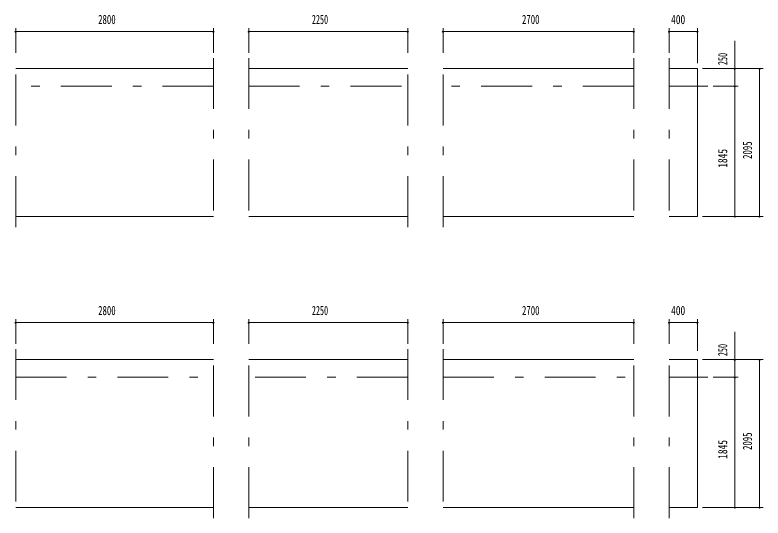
# Model space of a CAD drawing. Units: millimetres, scale not verified. Extents: x -25407 to 25413, y -10500 to 10500.
# Drawn here: x -16424 to -5834, y -7705 to -575 of the extents above; entities that cross this region are included whole.
import ezdxf
from ezdxf.enums import TextEntityAlignment as Align

# ---------------------------------------------------------------- set-up
doc = ezdxf.new("R2010")
doc.units = ezdxf.units.MM
doc.header["$LTSCALE"] = 60
doc.linetypes.add('USER3', pattern=[24, 12, -5, 2, -5])
for name, color, linetype, lineweight in [('0-2_1-05BOLD', 7, 'Continuous', 18), ('0-3_1-25CENTER', 3, 'USER3', 18), ('0-5_1-55DIM', 3, 'Continuous', 18)]:
    doc.layers.add(name, color=color, linetype=linetype, lineweight=lineweight)
doc.styles.add('ＭＳ ゴシック', font='')
doc.styles.get('ＭＳ ゴシック').set_extended_font_data('MS Gothic')

msp = doc.modelspace()

# ---------------------------------------------------------------- linework, layer by layer
at = {"layer": '0-2_1-05BOLD'}
for p, q in [((-16414.14, -1335.33), (-13614.14, -1335.33)), ((-10864.14, -1335.33), (-13114.14, -1335.33)), ((-10364.14, -1335.33), (-7664.14, -1335.33)), ((-13614.14, -3430.33), (-16414.14, -3430.33)), ((-13114.14, -3430.33), (-10864.14, -3430.33)), ((-7664.14, -3430.33), (-10364.14, -3430.33)), ((-7164.14, -3430.33), (-6764.14, -3430.33)), ((-13614.14, -5460.33), (-16414.14, -5460.33)), ((-13114.14, -5460.33), (-10864.14, -5460.33)), ((-7664.14, -5460.33), (-10364.14, -5460.33)), ((-7164.14, -5460.33), (-6764.14, -5460.33)), ((-16414.14, -7555.33), (-13614.14, -7555.33)), ((-10864.14, -7555.33), (-13114.14, -7555.33)), ((-10364.14, -7555.33), (-7664.14, -7555.33))]:
    msp.add_line(p, q, dxfattribs=at)
for points in [[(-6764.14, -3430.33), (-6764.14, -1335.33), (-7164.14, -1335.33)], [(-6764.14, -5460.33), (-6764.14, -7555.33), (-7164.14, -7555.33)]]:
    msp.add_lwpolyline(points, dxfattribs=at)
at = {"layer": '0-3_1-25CENTER'}
for p, q in [((-16414.14, -3580.33), (-16414.14, -1185.33)), ((-13614.14, -1185.33), (-13614.14, -3580.33)), ((-13114.14, -1185.33), (-13114.14, -3580.33)), ((-10864.14, -3580.33), (-10864.14, -1185.33)), ((-10364.14, -3580.33), (-10364.14, -1185.33)), ((-7664.14, -1185.33), (-7664.14, -3580.33)), ((-7164.14, -1185.33), (-7164.14, -3580.33)), ((-13614.14, -1585.33), (-16414.14, -1585.33)), ((-13114.14, -1585.33), (-10864.14, -1585.33)), ((-7664.14, -1585.33), (-10364.14, -1585.33)), ((-7164.14, -1585.33), (-6614.14, -1585.33)), ((-16414.14, -5310.33), (-16414.14, -7705.33)), ((-13614.14, -7705.33), (-13614.14, -5310.33)), ((-13114.14, -7705.33), (-13114.14, -5310.33)), ((-10864.14, -5310.33), (-10864.14, -7705.33)), ((-10364.14, -5310.33), (-10364.14, -7705.33)), ((-7664.14, -7705.33), (-7664.14, -5310.33)), ((-7164.14, -7705.33), (-7164.14, -5310.33)), ((-16414.14, -5710.33), (-13614.14, -5710.33)), ((-10864.14, -5710.33), (-13114.14, -5710.33)), ((-10364.14, -5710.33), (-7664.14, -5710.33)), ((-6614.15, -5710.33), (-7164.14, -5710.33))]:
    msp.add_line(p, q, dxfattribs=at)
at = {"layer": '0-5_1-55DIM'}
for p, q in [((-16404.14, -810.33), (-16424.14, -810.33)), ((-16414.14, -1110.33), (-16414.14, -760.33)), ((-16414.14, -810.33), (-13614.14, -810.33)), ((-13604.14, -810.33), (-13624.14, -810.33)), ((-13614.14, -760.33), (-13614.14, -1110.33)), ((-13104.14, -810.33), (-13124.14, -810.33)), ((-13114.14, -760.33), (-13114.14, -1110.33)), ((-10864.14, -810.33), (-13114.14, -810.33)), ((-10854.14, -810.33), (-10874.14, -810.33)), ((-10864.14, -1110.33), (-10864.14, -760.33)), ((-10354.14, -810.33), (-10374.14, -810.33)), ((-10364.14, -1110.33), (-10364.14, -760.33)), ((-10364.14, -810.33), (-7664.14, -810.33)), ((-7654.14, -810.33), (-7674.14, -810.33)), ((-7664.14, -760.33), (-7664.14, -1110.33)), ((-7154.14, -810.33), (-7174.14, -810.33)), ((-7164.14, -760.33), (-7164.14, -1110.33)), ((-6764.14, -810.33), (-7164.14, -810.33)), ((-6754.14, -810.33), (-6774.14, -810.33)), ((-6764.14, -1260.33), (-6764.14, -760.33)), ((-6234.14, -3430.33), (-6234.14, -942.83)), ((-6689.14, -1335.33), (-5834.14, -1335.33)), ((-6224.14, -1335.33), (-6244.14, -1335.33)), ((-5874.14, -1335.33), (-5894.14, -1335.33)), ((-5884.14, -1335.33), (-5884.14, -3430.33)), ((-6539.14, -1585.33), (-6184.14, -1585.33)), ((-6224.14, -1585.33), (-6244.14, -1585.33)), ((-5834.14, -3430.33), (-6689.14, -3430.33)), ((-6224.14, -3430.33), (-6244.14, -3430.33)), ((-5874.14, -3430.33), (-5894.14, -3430.33)), ((-16404.14, -4935.33), (-16424.14, -4935.33)), ((-16414.14, -4885.33), (-16414.14, -5235.33)), ((-13614.14, -4935.33), (-16414.14, -4935.33)), ((-13604.14, -4935.33), (-13624.14, -4935.33)), ((-13614.14, -5235.33), (-13614.14, -4885.33)), ((-13104.14, -4935.33), (-13124.14, -4935.33)), ((-13114.14, -5235.33), (-13114.14, -4885.33)), ((-13114.14, -4935.33), (-10864.14, -4935.33)), ((-10854.14, -4935.33), (-10874.14, -4935.33)), ((-10864.14, -4885.33), (-10864.14, -5235.33)), ((-10354.14, -4935.33), (-10374.14, -4935.33)), ((-10364.14, -4885.33), (-10364.14, -5235.33)), ((-7664.14, -4935.33), (-10364.14, -4935.33)), ((-7654.14, -4935.33), (-7674.14, -4935.33)), ((-7664.14, -5235.33), (-7664.14, -4885.33)), ((-7154.14, -4935.33), (-7174.14, -4935.33)), ((-7164.14, -5235.33), (-7164.14, -4885.33)), ((-7164.14, -4935.33), (-6764.14, -4935.33)), ((-6754.14, -4935.33), (-6774.14, -4935.33)), ((-6764.14, -4885.33), (-6764.14, -5335.33)), ((-6234.15, -7555.33), (-6234.15, -5067.83)), ((-6689.15, -5460.33), (-5834.14, -5460.33)), ((-6224.15, -5460.33), (-6244.15, -5460.33)), ((-5874.15, -5460.33), (-5894.15, -5460.33)), ((-5884.15, -5460.33), (-5884.15, -7555.33)), ((-6184.15, -5710.33), (-6539.15, -5710.33)), ((-6224.15, -5710.33), (-6244.15, -5710.33)), ((-5834.14, -7555.33), (-6689.15, -7555.33)), ((-6224.15, -7555.33), (-6244.15, -7555.33)), ((-5874.15, -7555.33), (-5894.15, -7555.33))]:
    msp.add_line(p, q, dxfattribs=at)
for centre in [(-16414.14, -810.33), (-13614.14, -810.33), (-13114.14, -810.33), (-10864.14, -810.33), (-10364.14, -810.33), (-7664.14, -810.33), (-7164.14, -810.33), (-6764.14, -810.33), (-6234.14, -1335.33), (-5884.14, -1335.33), (-6234.14, -1585.33), (-6234.14, -3430.33), (-5884.14, -3430.33), (-16414.14, -4935.33), (-13614.14, -4935.33), (-13114.14, -4935.33), (-10864.14, -4935.33), (-10364.14, -4935.33), (-7664.14, -4935.33), (-7164.14, -4935.33), (-6764.14, -4935.33), (-6234.15, -5460.33), (-5884.15, -5460.33), (-6234.15, -5710.33), (-6234.15, -7555.33), (-5884.15, -7555.33)]:
    msp.add_arc(centre, 10, 180, 0, dxfattribs=at)

# ---------------------------------------------------------------- texts
at = {"layer": '0-5_1-55DIM', "color": 7, "style": 'ＭＳ ゴシック'}
for s, width, p in [('2800', 0.7, (-15246.64, -742.57)), ('2250', 0.65, (-12221.64, -742.57)), ('2700', 0.7, (-9246.64, -742.57)), ('400', 0.75, (-7135.39, -742.57)), ('2800', 0.7, (-15246.64, -4867.56)), ('2250', 0.65, (-12221.64, -4867.56)), ('2700', 0.7, (-9246.64, -4867.56)), ('400', 0.75, (-7135.39, -4867.56))]:
    msp.add_text(s, height=130.2, dxfattribs=dict(at, width=width)).set_placement(p, align=Align.BOTTOM_LEFT)
for s, width, p in [('250', 0.65, (-6301.91, -1285.33)), ('2095', 0.7, (-5951.91, -2615.33)), ('1845', 0.75, (-6301.91, -2740.33)), ('250', 0.65, (-6301.91, -5410.33)), ('2095', 0.7, (-5951.91, -6740.33)), ('1845', 0.75, (-6301.91, -6865.33))]:
    msp.add_text(s, height=130.2, rotation=90, dxfattribs=dict(at, width=width)).set_placement(p, align=Align.BOTTOM_LEFT)

doc.saveas('drawing.dxf')
